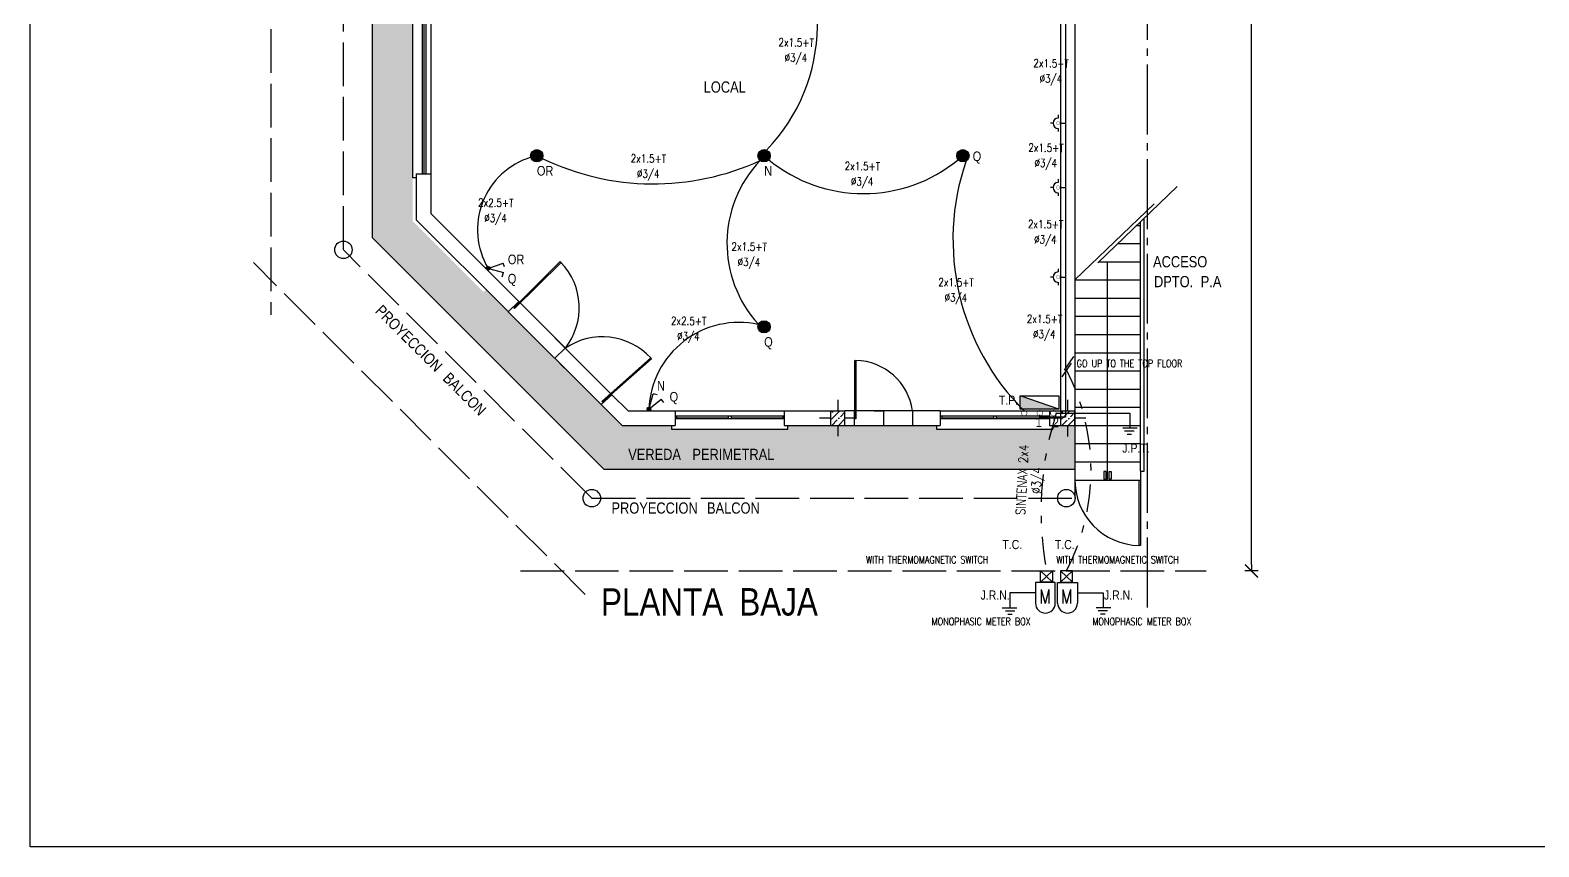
# Model space of a CAD drawing. Header units: millimetres. Extents: x 221 to 543, y -43 to 148.
# Drawn here: x 481.31 to 502.05, y -8.66 to 2.57 of the extents above; entities that cross this region are included whole.
import ezdxf
from ezdxf.enums import TextEntityAlignment as Align

# ---------------------------------------------------------------- set-up
doc = ezdxf.new("R2010")
doc.units = ezdxf.units.MM
for name, pattern in [('ACAD_ISO02W100', [15, 12, -3]), ('ACAD_ISO04W100', [30, 24, -3, 0, -3]), ('DASHDOT', [25.4, 12.7, -6.35, 0, -6.35])]:
    doc.linetypes.add(name, pattern=pattern)
for name, color, linetype in [('10-INST-ELEC-SIMB', 1, 'Continuous'), ('10-INST-ELEC-TEXT', 7, 'Continuous'), ('10-SOLADOS', 15, 'Continuous'), ('electricidad de adad', 20, 'Continuous')]:
    doc.layers.add(name, color=color, linetype=linetype)
doc.styles.add('COTAS', font='ROMANS', dxfattribs={"width": 0.7})
doc.styles.add('gardel', font='ARIALN.TTF')
doc.styles.add('NARROW', font='ARIALN.TTF')
doc.styles.add('PROV', font='times.ttf')
doc.styles.add('ROMANS', font='romans.shx', dxfattribs={"width": 0.85})
doc.dimstyles.new('COTA-S-S-2-50', dxfattribs={"dimscale": 1.5, "dimtxt": 0.1, "dimasz": 0.06, "dimexe": 0, "dimexo": 0, "dimgap": 0.08, "dimtad": 1, "dimzin": 4, "dimdsep": 46, "dimtxsty": 'COTAS', "dimblk1": 'M2_COTA', "dimblk2": 'M2_COTA', "dimsah": 1, "dimcen": 0.1, "dimse1": 1, "dimse2": 1, "dimclrd": 2, "dimclre": 256, "dimclrt": 6, "dimadec": 0, "dimazin": 0, "dimtfac": 1, "dimtix": 1, "dimtmove": 2, "dimatfit": 3, "dimldrblk": 'M2_COTA', "dimfxl": 1, "dimtolj": 1, "dimtzin": 4, "dimarcsym": 0})

# ---------------------------------------------------------------- blocks, each defined once
blk = doc.blocks.new('M2_COTA')
for p, q in [((-1, 0), (0, 0)), ((0, 1), (0, -1))]:
    blk.add_line(p, q)
at = {"const_width": 0.2}
blk.add_lwpolyline([(-1, -1), (1, 1)], dxfattribs=at)
blk = doc.blocks.new('*D217')
at = {"color": 252, "lineweight": -2, "ltscale": 0.05, "transparency": 16777216}
blk.add_line((498.099, -4.774), (498.099, 20.046), dxfattribs=at)
at = {"layer": 'Defpoints', "color": 0, "ltscale": 0.05, "transparency": 16777216}
for p in [(498.099, 20.136), (498.168, 20.136), (497.475, -4.864)]:
    blk.add_point(p, dxfattribs=at)
at = {"color": 252, "lineweight": -2, "ltscale": 0.05, "transparency": 16777216, "xscale": 0.09, "yscale": 0.09, "zscale": 0.09}
for p, rotation in [((498.099, 20.136), 90), ((498.099, -4.864), 270)]:
    blk.add_blockref('M2_COTA', p, dxfattribs=dict(at, rotation=rotation))
at = {"color": 0, "ltscale": 0.05, "transparency": 16777216, "insert": (497.947, 7.636), "char_height": 0.15, "attachment_point": 5, "rotation": 90, "style": 'PROV'}
blk.add_mtext('\\A1;25.00', dxfattribs=at)
blk = doc.blocks.new('SEPLN504')
at = {"color": 0, "const_width": 0.169}
blk.add_lwpolyline([(-0.082, 0.012, 1), (0.087, 0.012, 1)], format="xyb", close=True, dxfattribs=at)
at = {"color": 0}
blk.add_circle((0.003, 0.012), 0.169, dxfattribs=at)
blk = doc.blocks.new('ELE-TEX')
at = {"style": 'ROMANS', "width": 0.8}
for tag, p in [('COND', (0.004, 0.162)), ('CANO', (0.004, -0.16))]:
    blk.add_attdef(tag, text='', height=0.2, dxfattribs=at).set_placement(p, align=Align.MIDDLE)
blk = doc.blocks.new('SEPLN510')
at = {"color": 0}
for p in [(0.043, 0.036), (0.409, 0.205)]:
    blk.add_line(p, (0.332, 0.292), dxfattribs=at)
at = {"color": 0, "const_width": 0.0507}
blk.add_lwpolyline([(-0.02, 0.003, 1), (0.03, 0.003, 1)], format="xyb", close=True, dxfattribs=at)
at = {"color": 0}
blk.add_circle((0.005, 0.003), 0.0507, dxfattribs=at)

msp = doc.modelspace()

# ---------------------------------------------------------------- hatches: boundary and pattern name
h = msp.add_hatch()
h.set_pattern_fill('AR-CONC', color=252, scale=0.002, style=0)
h.set_pattern_definition([(50, (204.8708, -80.8872), (0.36436934, -0.03187817), [0.0381, -0.4191]), (355, (204.8708, -80.8872), (-0.07048565, 0.3821133), [0.03048, -0.33528]), (100.451, (204.90116, -80.88986), (0.293885, 0.35023338), [0.03238, -0.35618]), (46.1842, (204.8708, -80.7856), (0.5421581, -0.08408466), [0.05715, -0.62865]), (96.6356, (204.91597, -80.7926), (0.4748085, 0.4948511), [0.04857, -0.53427]), (351.184, (204.8708, -80.7856), (0.4748092, 0.4948502), [0.04572, -0.50292]), (21, (204.9216, -80.811), (0.30322976, -0.20453104), [0.0381, -0.4191]), (326, (204.9216, -80.811), (0.12360406, 0.36837593), [0.03048, -0.33528]), (71.4514, (204.94686, -80.82805), (0.426833, 0.1638457), [0.03238, -0.35618]), (37.5, (204.87079, -80.8872), (0.006177207, 0.16911008), [0, -0.331216, 0, -0.34036, 0, -0.33655]), (7.5, (204.8708, -80.8872), (0.13363933, 0.20036115), [0, -0.194056, 0, -0.323596, 0, -0.12827]), (327.5, (204.75751, -80.8872), (0.27118119, -0.01145749), [0, -0.127, 0, -0.39624, 0, -0.52578]), (317.5, (204.7067, -80.8872), (0.29625836, 0.05085298), [0, -0.1651, 0, -0.263144, 0, -0.37338])])
h.paths.add_polyline_path([(486.617, 13.204), (486.567, 13.204), (486.567, 14.804), (486.617, 14.804), (486.617, 15.086), (486.017, 15.086), (486.017, 5.136), (486.617, 5.136), (486.617, 5.19), (486.567, 5.19), (486.567, 5.89), (486.617, 5.89), (486.617, 5.945), (486.617, 6.745), (486.617, 7.259), (486.482, 7.259), (486.482, 7.439), (486.617, 7.439), (486.617, 8.15), (486.567, 8.15), (486.567, 9.75), (486.617, 9.75), (486.617, 10.322), (486.567, 10.322), (486.567, 11.922), (486.617, 11.922)])
h.paths.add_polyline_path([(495.671, -2.864), (495.471, -2.864), (495.37, -2.864), (495.37, -2.914), (493.77, -2.914), (493.77, -2.864), (493.438, -2.864), (492.638, -2.864), (492.332, -2.864), (491.727, -2.864), (491.727, -2.914), (490.127, -2.914), (490.127, -2.864), (489.446, -2.864), (489.158, -2.577), (487.883, -1.302), (487.578, -0.997), (487.542, -1.032), (486.567, -0.057), (486.567, 3.161), (486.617, 3.161), (486.617, 4.291), (486.567, 4.291), (486.567, 4.691), (486.617, 4.691), (486.617, 5.136), (486.017, 5.136), (486.017, -0.285), (489.197, -3.464), (495.671, -3.464)])
h.paths.add_polyline_path([(494.734, -3.579), (494.734, -3.15), (494.962, -3.15), (494.962, -3.579)], flags=9)
h.paths.add_polyline_path([(490.374, -3.377), (491.579, -3.377), (491.579, -3.146), (490.374, -3.146)], flags=24)
h.paths.add_polyline_path([(489.492, -3.377), (490.296, -3.377), (490.296, -3.146), (489.492, -3.146)], flags=24)
h.paths.add_polyline_path([(486.234, 4.377), (486.527, 4.377), (486.527, 4.609), (486.234, 4.609)], flags=24)
h.paths.add_polyline_path([(486.38, 8.848), (486.38, 10.053), (486.149, 10.053), (486.149, 8.848)], flags=24)
h.paths.add_polyline_path([(486.38, 7.966), (486.38, 8.77), (486.149, 8.77), (486.149, 7.966)], flags=24)
h.paths.add_polyline_path([(485.677, 5.365), (486.591, 5.365), (486.591, 5.604), (485.677, 5.604)], flags=9)
h.paths.add_polyline_path([(486.331, 6.248), (486.626, 6.248), (486.626, 6.484), (486.331, 6.484)], flags=9)
h = msp.add_hatch()
h.set_pattern_fill('ANSI36', color=252, scale=0.02, style=0)
h.set_pattern_definition([(45, (200.71446, -129.51126), (0.03367596, 0.123478522), [0.15875, -0.03175, 0, -0.03175])])
h.paths.add_polyline_path([(492.511, -2.663), (492.311, -2.663), (492.311, -2.863), (492.511, -2.863)])
h = msp.add_hatch()
h.set_pattern_fill('ANSI36', color=252, scale=0.02, style=0)
h.set_pattern_definition([(45, (203.8742, -129.51253), (0.03367596, 0.123478522), [0.15875, -0.03175, 0, -0.03175])])
h.paths.add_polyline_path([(495.671, -2.664), (495.471, -2.664), (495.471, -2.864), (495.671, -2.864)])
at = {"layer": 'electricidad de adad'}
msp.add_hatch(color=256, dxfattribs=at).paths.add_polyline_path([(495.45, -2.64), (494.917, -2.456), (494.917, -2.64)])

# ---------------------------------------------------------------- linework, layer by layer
at = {"color": 252, "linetype": 'ACAD_ISO02W100', "ltscale": 0.05}
for p, q in [((484.617, 21.332), (484.617, -1.342)), ((485.617, -0.45), (485.617, 5.136)), ((489.031, -3.864), (485.617, -0.45)), ((488.941, -5.188), (484.379, -0.626)), ((495.671, -2.864), (495.671, -3.864)), ((489.031, -3.864), (495.671, -3.864)), ((488.05, -4.864), (497.475, -4.864))]:
    msp.add_line(p, q, dxfattribs=at)
for p, q in [((486.017, -0.285), (486.017, 15.086)), ((489.197, -3.464), (486.017, -0.285)), ((487.958, -1.247), (488.597, -0.613)), ((488.597, -0.613), (488.608, -0.624)), ((496.121, -3.614), (496.121, -0.614)), ((487.969, -1.258), (488.608, -0.624)), ((487.958, -1.247), (487.969, -1.258)), ((489.169, -2.535), (489.841, -1.937)), ((489.179, -2.546), (489.851, -1.948)), ((489.851, -1.948), (489.841, -1.937)), ((492.645, -2.771), (492.645, -1.971)), ((492.645, -1.971), (492.66, -1.971)), ((492.66, -1.971), (492.66, -2.771)), ((495.62, -2.007), (495.49, -2.196)), ((495.654, -1.915), (495.524, -2.104)), ((489.179, -2.546), (489.169, -2.535)), ((490.177, -2.664), (491.677, -2.664)), ((492.311, -2.664), (492.311, -2.863)), ((492.311, -2.664), (492.511, -2.664)), ((492.511, -2.863), (492.511, -2.664)), ((493.82, -2.664), (495.32, -2.664)), ((495.471, -2.664), (495.671, -2.664)), ((495.471, -2.664), (495.471, -2.864)), ((495.671, -2.864), (495.671, -2.664)), ((490.127, -2.864), (490.127, -2.914)), ((490.197, -2.732), (490.197, -2.767)), ((490.197, -2.761), (490.907, -2.761)), ((490.907, -2.732), (490.907, -2.767)), ((490.947, -2.732), (490.947, -2.767)), ((490.947, -2.761), (491.657, -2.761)), ((491.657, -2.732), (491.657, -2.767)), ((491.727, -2.914), (491.727, -2.864)), ((492.311, -2.863), (492.511, -2.863)), ((492.66, -2.771), (492.645, -2.771)), ((493.77, -2.864), (493.77, -2.914)), ((493.84, -2.732), (493.84, -2.767)), ((493.84, -2.761), (494.55, -2.761)), ((494.55, -2.732), (494.55, -2.767)), ((494.59, -2.732), (494.59, -2.767)), ((494.59, -2.761), (495.3, -2.761)), ((495.3, -2.732), (495.3, -2.767)), ((495.37, -2.864), (495.37, -2.914)), ((495.471, -2.864), (495.671, -2.864)), ((490.127, -2.914), (491.727, -2.914)), ((493.77, -2.914), (495.37, -2.914)), ((489.197, -3.464), (495.671, -3.464)), ((496.556, -4.514), (496.556, -3.614)), ((496.556, -3.614), (496.571, -3.614)), ((496.571, -3.614), (496.571, -4.514)), ((496.571, -4.514), (496.556, -4.514)), ((496.556, -4.514), (496.556, -4.514))]:
    msp.add_line(p, q)
at = {"color": 4}
for p, q in [((495.671, 4.936), (495.671, -2.864)), ((495.471, 2.786), (495.471, -2.664)), ((486.617, 0.594), (486.817, 0.594)), ((486.617, 0.594), (486.617, -0.036)), ((486.817, 0.594), (486.817, 0.047)), ((488.026, -1.162), (486.817, 0.047)), ((487.885, -1.304), (486.617, -0.036)), ((487.672, -0.808), (487.672, -0.808)), ((488.026, -1.162), (487.883, -1.302)), ((489.308, -2.444), (489.158, -2.577)), ((489.529, -2.664), (489.308, -2.444)), ((489.446, -2.864), (489.158, -2.577)), ((489.529, -2.664), (490.177, -2.664)), ((490.177, -2.664), (490.177, -2.864)), ((491.677, -2.664), (492.311, -2.664)), ((491.677, -2.664), (491.677, -2.864)), ((492.638, -2.664), (492.511, -2.664)), ((492.638, -2.664), (492.638, -2.864)), ((493.82, -2.664), (493.438, -2.664)), ((493.438, -2.664), (493.438, -2.864)), ((493.82, -2.664), (493.82, -2.864)), ((495.32, -2.664), (495.471, -2.664)), ((495.32, -2.664), (495.32, -2.864)), ((489.446, -2.864), (490.177, -2.864)), ((491.677, -2.864), (492.332, -2.864)), ((492.332, -2.864), (492.638, -2.864)), ((493.438, -2.864), (493.82, -2.864)), ((495.32, -2.864), (495.671, -2.864))]:
    msp.add_line(p, q, dxfattribs=at)
at = {"color": 252, "linetype": 'ACAD_ISO04W100', "ltscale": 0.04}
msp.add_line((496.667, -5.365), (496.667, 4.936), dxfattribs=at)
at = {"color": 0}
for p, q in [((486.567, 3.161), (486.567, 0.544)), ((486.817, 3.111), (486.817, 0.594)), ((486.72, 3.091), (486.72, 0.594)), ((486.567, 0.544), (486.617, 0.544))]:
    msp.add_line(p, q, dxfattribs=at)
at = {"color": 252}
for p, q in [((486.7, 3.111), (486.7, 0.594)), ((486.75, 3.111), (486.75, 0.594)), ((493.438, -2.664), (492.638, -2.664)), ((490.177, -2.732), (491.677, -2.732)), ((490.177, -2.767), (491.677, -2.767)), ((492.638, -2.864), (493.438, -2.864)), ((493.82, -2.732), (495.32, -2.732)), ((493.82, -2.767), (495.32, -2.767))]:
    msp.add_line(p, q, dxfattribs=at)
at = {"color": 251}
for p, q in [((495.984, -0.627), (497.076, 0.42)), ((495.671, -0.864), (496.762, 0.182)), ((489.308, -2.444), (488.026, -1.162)), ((489.158, -2.577), (487.883, -1.302)), ((492.411, -2.513), (492.411, -2.663)), ((495.571, -2.514), (495.571, -2.664)), ((492.311, -2.763), (492.161, -2.763)), ((492.411, -2.863), (492.411, -3.013)), ((492.662, -2.763), (492.512, -2.763)), ((495.471, -2.764), (495.32, -2.764)), ((495.571, -2.864), (495.571, -3.015)), ((495.822, -2.764), (495.671, -2.764))]:
    msp.add_line(p, q, dxfattribs=at)
at = {"color": 3}
for p, q in [((496.519, -0.114), (496.571, -0.114)), ((496.258, -0.364), (496.571, -0.364)), ((495.998, -0.614), (496.571, -0.614)), ((495.671, -0.864), (496.571, -0.864)), ((495.671, -1.114), (496.571, -1.114)), ((495.671, -1.364), (496.571, -1.364)), ((495.671, -1.614), (496.571, -1.614)), ((495.671, -1.864), (496.571, -1.864)), ((495.671, -2.114), (496.571, -2.114)), ((495.671, -2.364), (496.571, -2.364)), ((495.671, -2.614), (496.571, -2.614)), ((495.671, -2.864), (495.671, -3.614)), ((495.671, -2.864), (496.571, -2.864)), ((495.671, -3.114), (496.571, -3.114)), ((495.671, -3.364), (496.571, -3.364)), ((496.571, -3.492), (496.571, -3.614)), ((495.671, -3.614), (496.571, -3.614))]:
    msp.add_line(p, q, dxfattribs=at)
at = {"color": 2}
for p, q in [((496.571, -3.492), (496.571, -0.065)), ((496.621, -3.492), (496.621, -0.017)), ((488.664, -1.8), (488.521, -1.939)), ((488.664, -1.8), (488.528, -1.663)), ((488.657, -2.076), (488.521, -1.939)), ((492.913, -2.664), (493.038, -2.664)), ((493.038, -2.664), (493.038, -2.864)), ((493.038, -2.864), (493.163, -2.864)), ((496.571, -3.492), (496.621, -3.492))]:
    msp.add_line(p, q, dxfattribs=at)
msp.add_lwpolyline([(481.311, 22.836), (519.989, 22.836), (519.989, -8.655), (481.311, -8.655)], close=True, dxfattribs=at)
for points in [[(496.101, -3.604), (496.101, -3.499), (496.07, -3.499), (496.07, -3.604)], [(496.141, -3.604), (496.141, -3.499), (496.171, -3.499), (496.171, -3.604)]]:
    msp.add_lwpolyline(points, close=True)
for centre in [(485.617, -0.45), (489.031, -3.864), (495.553, -3.864)]:
    msp.add_circle(centre, 0.12, dxfattribs=at)
at = {"color": 252}
for centre, radius, start, end in [((487.955, -1.248), 0.903, 322.0498, 43.7428), ((489.177, -2.549), 0.903, 42.6756, 124.3686), ((492.645, -2.771), 0.8, 7.678, 88.9258)]:
    msp.add_arc(centre, radius, start, end, dxfattribs=at)
at = {"color": 252, "ltscale": 0.05}
msp.add_arc((496.571, -3.614), 0.9, 179.0452, 269.0452, dxfattribs=at)
at = {"layer": '10-INST-ELEC-SIMB', "color": 0}
for p, q in [((495.371, 1.289), (495.334, 1.289)), ((495.371, 0.405), (495.334, 0.405)), ((495.371, -0.826), (495.334, -0.826))]:
    msp.add_line(p, q, dxfattribs=at)
at = {"layer": '10-INST-ELEC-SIMB'}
for p, q in [((495.13, -5.165), (494.776, -5.165)), ((494.776, -5.165), (494.776, -5.369)), ((495.706, -5.165), (496.06, -5.165)), ((496.06, -5.165), (496.06, -5.369)), ((494.671, -5.369), (494.872, -5.369)), ((496.165, -5.369), (495.964, -5.369)), ((494.715, -5.412), (494.846, -5.412)), ((494.75, -5.456), (494.811, -5.456)), ((496.121, -5.412), (495.99, -5.412)), ((496.086, -5.456), (496.025, -5.456))]:
    msp.add_line(p, q, dxfattribs=at)
at = {"layer": '10-INST-ELEC-TEXT', "color": 10, "ltscale": 20}
for p, q in [((495.543, 2.865), (495.543, -2.75)), ((495.189, -2.75), (495.189, -2.72)), ((495.543, -2.75), (495.189, -2.75))]:
    msp.add_line(p, q, dxfattribs=at)
for centre, radius, start, end in [((489.653, 2.645), 2.478, 315.8883, 42.7036), ((488.503, -0.174), 1.043, 107.322, 210.5861), ((489.879, 3.968), 3.512, 244.2009, 294.6915), ((492.534, -0.361), 1.645, 136.2382, 222.5221), ((492.765, 2.375), 2.053, 230.6263, 309.3737), ((497.325, -0.307), 3.33, 161.1107, 225.0695), ((491.056, -2.69), 1.242, 77.7411, 177.6143)]:
    msp.add_arc(centre, radius, start, end, dxfattribs=at)
at = {"layer": 'electricidad de adad', "color": 0}
for p, q in [((495.442, 1.403), (495.442, 1.36)), ((495.442, 1.217), (495.442, 1.176)), ((495.442, 0.519), (495.442, 0.476)), ((495.442, 0.334), (495.442, 0.293)), ((495.442, -0.712), (495.442, -0.754)), ((495.442, -0.897), (495.442, -0.938))]:
    msp.add_line(p, q, dxfattribs=at)
at = {"layer": 'electricidad de adad'}
for p, q in [((495.487, 1.289), (495.465, 1.289)), ((495.487, 0.405), (495.465, 0.405)), ((495.487, -0.826), (495.465, -0.826)), ((494.917, -2.64), (494.917, -2.456)), ((494.917, -2.456), (495.45, -2.456)), ((495.45, -2.64), (494.917, -2.456)), ((495.45, -2.456), (495.45, -2.64)), ((495.45, -2.64), (494.917, -2.64)), ((495.414, -2.695), (496.424, -2.695)), ((496.424, -2.695), (496.424, -2.9)), ((496.529, -2.9), (496.328, -2.9)), ((496.485, -2.944), (496.354, -2.944)), ((496.45, -2.987), (496.389, -2.987)), ((495.197, -4.864), (495.365, -5.019)), ((495.365, -4.864), (495.197, -5.019)), ((495.197, -5.019), (495.197, -4.864)), ((495.197, -4.864), (495.365, -4.864)), ((495.365, -4.864), (495.365, -5.019)), ((495.639, -4.864), (495.471, -5.019)), ((495.471, -4.864), (495.639, -5.019)), ((495.639, -4.864), (495.471, -4.864)), ((495.471, -4.864), (495.471, -5.019)), ((495.639, -5.019), (495.639, -4.864)), ((495.402, -5.022), (495.13, -5.022)), ((495.13, -5.022), (495.13, -5.307)), ((495.365, -5.019), (495.197, -5.019)), ((495.402, -5.307), (495.402, -5.022)), ((495.434, -5.307), (495.434, -5.022)), ((495.434, -5.022), (495.706, -5.022)), ((495.471, -5.019), (495.639, -5.019)), ((495.706, -5.022), (495.706, -5.307))]:
    msp.add_line(p, q, dxfattribs=at)
at = {"layer": 'electricidad de adad', "color": 0, "const_width": 0.0042}
for points in [[(495.441, 1.267, 1), (495.44, 1.313, 1)], [(495.441, 0.383, 1), (495.44, 0.43, 1)], [(495.441, -0.847, 1), (495.44, -0.801, 1)]]:
    msp.add_lwpolyline(points, format="xyb", close=True, dxfattribs=at)
at = {"layer": 'electricidad de adad'}
for points in [[(495.487, 1.289), (495.543, 1.289)], [(495.487, 0.405), (495.543, 0.405)], [(495.487, -0.826), (495.543, -0.826)]]:
    msp.add_lwpolyline(points, dxfattribs=at)
at = {"layer": 'electricidad de adad', "const_width": 0.007}
for points in [[(494.973, -2.657, 1), (494.974, -2.734, 1)], [(495.189, -2.657, 1), (495.189, -2.734, 1)], [(495.375, -2.657, 1), (495.376, -2.734, 1)]]:
    msp.add_lwpolyline(points, format="xyb", close=True, dxfattribs=at)
at = {"layer": 'electricidad de adad', "color": 0}
for centre in [(495.442, 1.289), (495.442, 0.405), (495.442, -0.826)]:
    msp.add_arc(centre, 0.0714, 90.3588, 269.6412, dxfattribs=at)
at = {"layer": 'electricidad de adad', "linetype": 'DASHDOT', "ltscale": 0.03}
for centre, radius, start, end in [((492.91, -3.483), 2.984, 332.4336, 27.5836), ((499.655, -4.044), 4.45, 162.3501, 190.619)]:
    msp.add_arc(centre, radius, start, end, dxfattribs=at)
at = {"layer": 'electricidad de adad'}
for centre in [(495.266, -5.307), (495.57, -5.307)]:
    msp.add_arc(centre, 0.136, 180, 0, dxfattribs=at)

# ---------------------------------------------------------------- block references
at = {"layer": '10-INST-ELEC-SIMB', "color": 0, "xscale": 0.5, "yscale": 0.5, "zscale": 0.5}
for p in [(488.273, 0.837), (491.397, 0.837), (494.13, 0.837), (491.397, -1.515)]:
    msp.add_blockref('SEPLN504', p, dxfattribs=at)
at = {"layer": '10-INST-ELEC-SIMB'}
for p, xscale, yscale, zscale, rotation in [((487.604, -0.703), 0.4999999999998804, 0.4999999999998804, 0.4999999999998804, 302.5954665670416), ((487.603, -0.705), 0.4999999999999059, 0.4999999999999059, 0.4999999999999059, 338.0773580880156), ((489.814, -2.641), 0.499999999999907, 0.499999999999907, 0.499999999999907, 32.52947414318695), ((489.813, -2.639), 0.4999999999999001, 0.4999999999999001, 0.4999999999999001, 357.0475826222091)]:
    msp.add_blockref('SEPLN510', p, dxfattribs=dict(at, xscale=xscale, yscale=yscale, zscale=zscale, rotation=rotation))
at = {"layer": '10-INST-ELEC-TEXT', "ltscale": 20}
ref = msp.add_blockref('ELE-TEX', (491.835, 2.29), dxfattribs=dict(at, xscale=0.6756479999999314, yscale=0.6756479999999314, zscale=0.6756479999999314, rotation=358.9926428918059))
ref.add_attrib('COND', '2x1.5+T', dxfattribs={"layer": '0', "height": 0.11, "rotation": 358.9926, "style": 'ROMANS', "width": 0.8}).set_placement((491.84, 2.399), align=Align.MIDDLE)
ref.add_attrib('CANO', '%%C3/4', dxfattribs={"layer": '0', "height": 0.11, "rotation": 358.9926, "style": 'ROMANS', "width": 0.8}).set_placement((491.836, 2.182), align=Align.MIDDLE)
ref = msp.add_blockref('ELE-TEX', (495.339, 2.003), dxfattribs=dict(at, xscale=0.6756479999999314, yscale=0.6756479999999314, zscale=0.6756479999999314, rotation=358.9926428918059))
ref.add_attrib('COND', '2x1.5+T', dxfattribs={"layer": '0', "height": 0.11, "rotation": 358.9926, "style": 'ROMANS', "width": 0.8}).set_placement((495.344, 2.112), align=Align.MIDDLE)
ref.add_attrib('CANO', '%%C3/4', dxfattribs={"layer": '0', "height": 0.11, "rotation": 358.9926, "style": 'ROMANS', "width": 0.8}).set_placement((495.34, 1.894), align=Align.MIDDLE)
ref = msp.add_blockref('ELE-TEX', (489.805, 0.695), dxfattribs=dict(at, xscale=0.6756479999999314, yscale=0.6756479999999314, zscale=0.6756479999999314, rotation=358.9926428918059))
ref.add_attrib('COND', '2x1.5+T', dxfattribs={"layer": '0', "height": 0.11, "rotation": 358.9926, "style": 'ROMANS', "width": 0.8}).set_placement((489.809, 0.804), align=Align.MIDDLE)
ref.add_attrib('CANO', '%%C3/4', dxfattribs={"layer": '0', "height": 0.11, "rotation": 358.9926, "style": 'ROMANS', "width": 0.8}).set_placement((489.805, 0.587), align=Align.MIDDLE)
ref = msp.add_blockref('ELE-TEX', (495.269, 0.842), dxfattribs=dict(at, xscale=0.6756479999999314, yscale=0.6756479999999314, zscale=0.6756479999999314, rotation=358.9926428918059))
ref.add_attrib('COND', '2x1.5+T', dxfattribs={"layer": '0', "height": 0.11, "rotation": 358.9926, "style": 'ROMANS', "width": 0.8}).set_placement((495.274, 0.952), align=Align.MIDDLE)
ref.add_attrib('CANO', '%%C3/4', dxfattribs={"layer": '0', "height": 0.11, "rotation": 358.9926, "style": 'ROMANS', "width": 0.8}).set_placement((495.27, 0.734), align=Align.MIDDLE)
ref = msp.add_blockref('ELE-TEX', (492.745, 0.59), dxfattribs=dict(at, xscale=0.6756479999999314, yscale=0.6756479999999314, zscale=0.6756479999999314, rotation=358.9926428918059))
ref.add_attrib('COND', '2x1.5+T', dxfattribs={"layer": '0', "height": 0.11, "rotation": 358.9926, "style": 'ROMANS', "width": 0.8}).set_placement((492.75, 0.699), align=Align.MIDDLE)
ref.add_attrib('CANO', '%%C3/4', dxfattribs={"layer": '0', "height": 0.11, "rotation": 358.9926, "style": 'ROMANS', "width": 0.8}).set_placement((492.746, 0.481), align=Align.MIDDLE)
ref = msp.add_blockref('ELE-TEX', (487.706, 0.087), dxfattribs=dict(at, xscale=0.6756479999999314, yscale=0.6756479999999314, zscale=0.6756479999999314, rotation=358.9926428918059))
ref.add_attrib('COND', '2x2.5+T', dxfattribs={"layer": '0', "height": 0.11, "rotation": 358.9926, "style": 'ROMANS', "width": 0.8}).set_placement((487.711, 0.196), align=Align.MIDDLE)
ref.add_attrib('CANO', '%%C3/4', dxfattribs={"layer": '0', "height": 0.11, "rotation": 358.9926, "style": 'ROMANS', "width": 0.8}).set_placement((487.707, -0.022), align=Align.MIDDLE)
ref = msp.add_blockref('ELE-TEX', (495.264, -0.208), dxfattribs=dict(at, xscale=0.6756479999999314, yscale=0.6756479999999314, zscale=0.6756479999999314, rotation=358.9926428918059))
ref.add_attrib('COND', '2x1.5+T', dxfattribs={"layer": '0', "height": 0.11, "rotation": 358.9926, "style": 'ROMANS', "width": 0.8}).set_placement((495.269, -0.099), align=Align.MIDDLE)
ref.add_attrib('CANO', '%%C3/4', dxfattribs={"layer": '0', "height": 0.11, "rotation": 358.9926, "style": 'ROMANS', "width": 0.8}).set_placement((495.265, -0.317), align=Align.MIDDLE)
ref = msp.add_blockref('ELE-TEX', (491.189, -0.518), dxfattribs=dict(at, xscale=0.6756479999999314, yscale=0.6756479999999314, zscale=0.6756479999999314, rotation=358.9926428918059))
ref.add_attrib('COND', '2x1.5+T', dxfattribs={"layer": '0', "height": 0.11, "rotation": 358.9926, "style": 'ROMANS', "width": 0.8}).set_placement((491.194, -0.408), align=Align.MIDDLE)
ref.add_attrib('CANO', '%%C3/4', dxfattribs={"layer": '0', "height": 0.11, "rotation": 358.9926, "style": 'ROMANS', "width": 0.8}).set_placement((491.19, -0.626), align=Align.MIDDLE)
ref = msp.add_blockref('ELE-TEX', (494.033, -1.007), dxfattribs=dict(at, xscale=0.6756479999999314, yscale=0.6756479999999314, zscale=0.6756479999999314, rotation=358.9926428918059))
ref.add_attrib('COND', '2x1.5+T', dxfattribs={"layer": '0', "height": 0.11, "rotation": 358.9926, "style": 'ROMANS', "width": 0.8}).set_placement((494.038, -0.898), align=Align.MIDDLE)
ref.add_attrib('CANO', '%%C3/4', dxfattribs={"layer": '0', "height": 0.11, "rotation": 358.9926, "style": 'ROMANS', "width": 0.8}).set_placement((494.034, -1.115), align=Align.MIDDLE)
ref = msp.add_blockref('ELE-TEX', (490.357, -1.538), dxfattribs=dict(at, xscale=0.6756479999999314, yscale=0.6756479999999314, zscale=0.6756479999999314, rotation=358.9926428918059))
ref.add_attrib('COND', '2x2.5+T', dxfattribs={"layer": '0', "height": 0.11, "rotation": 358.9926, "style": 'ROMANS', "width": 0.8}).set_placement((490.362, -1.429), align=Align.MIDDLE)
ref.add_attrib('CANO', '%%C3/4', dxfattribs={"layer": '0', "height": 0.11, "rotation": 358.9926, "style": 'ROMANS', "width": 0.8}).set_placement((490.358, -1.646), align=Align.MIDDLE)
ref = msp.add_blockref('ELE-TEX', (495.249, -1.51), dxfattribs=dict(at, xscale=0.6756479999999314, yscale=0.6756479999999314, zscale=0.6756479999999314, rotation=358.9926428918059))
ref.add_attrib('COND', '2x1.5+T', dxfattribs={"layer": '0', "height": 0.11, "rotation": 358.9926, "style": 'ROMANS', "width": 0.8}).set_placement((495.254, -1.401), align=Align.MIDDLE)
ref.add_attrib('CANO', '%%C3/4', dxfattribs={"layer": '0', "height": 0.11, "rotation": 358.9926, "style": 'ROMANS', "width": 0.8}).set_placement((495.25, -1.618), align=Align.MIDDLE)
at = {"layer": '10-INST-ELEC-TEXT', "ltscale": 20, "xscale": 0.6465540327462982, "yscale": 0.6465540327462982, "zscale": 0.6465540327462982, "rotation": 87.21566205704941}
msp.add_blockref('ELE-TEX', (495.05, -3.62), dxfattribs=at).add_auto_attribs({'COND': 'SINTENAX 2x4', 'CANO': '%%C3/4'})

# ---------------------------------------------------------------- texts
at = {"style": 'NARROW'}
for s, height, p in [('Q', 0.132, (494.266, 0.769, 2.411)), ('OR', 0.1318, (488.276, 0.57, 2.411)), ('N', 0.132, (491.4, 0.57, 2.411)), ('OR', 0.1318, (487.877, -0.648, 2.411)), ('Q', 0.132, (487.876, -0.913, 2.411)), ('Q', 0.132, (491.4, -1.783, 2.411)), ('N', 0.132, (489.927, -2.384, 2.411)), ('Q', 0.132, (490.1, -2.536, 2.411)), ('1', 0.132, (495.133, -2.884, 2.411)), ('2', 0.132, (495.367, -2.888, 2.411))]:
    msp.add_text(s, height=height, dxfattribs=at).set_placement(p)
at = {"layer": '10-SOLADOS', "color": 7, "ltscale": 0.1, "style": 'gardel'}
for tag, height, p in [('LOCAL', 0.154, (490.858, 1.787)), ('ACCESO', 0.154, (497.118, -0.614)), ('DPTO.', 0.154, (497.028, -0.887)), ('P.A', 0.154, (497.543, -0.887)), ('VEREDA', 0.154, (489.894, -3.262)), ('PERIMETRAL', 0.154, (490.977, -3.262)), ('PROYECCION', 0.154, (489.894, -3.999)), ('BALCON', 0.154, (490.977, -3.999)), ('PLANTA', 0.377, (489.997, -5.291)), ('BAJA', 0.377, (491.598, -5.291))]:
    msp.add_attdef(tag, text='', height=height, dxfattribs=at).set_placement(p, align=Align.MIDDLE)
for tag, p in [('PROYECCION', (486.517, -1.667)), ('BALCON', (487.283, -2.432))]:
    msp.add_attdef(tag, text='', height=0.154, rotation=315.0783, dxfattribs=at).set_placement(p, align=Align.MIDDLE)
at = {"layer": 'electricidad de adad', "color": 7, "style": 'ROMANS', "width": 0.8}
for s, p in [('GO UP TO THE TOP FLOOR', (495.696, -2.062)), ('WITH THERMOMAGNETIC SWITCH', (492.801, -4.76)), ('WITH THERMOMAGNETIC SWITCH', (495.418, -4.76)), ('MONOPHASIC METER BOX', (493.702, -5.609)), ('MONOPHASIC METER BOX', (495.911, -5.609))]:
    msp.add_text(s, height=0.1008, dxfattribs=at).set_placement(p)
at = {"layer": 'electricidad de adad', "color": 7, "style": 'NARROW'}
for s, p in [('T.P.', (494.626, -2.579)), ('J.P.T.', (496.322, -3.239)), ('T.C.', (494.674, -4.564)), ('T.C.', (495.396, -4.564)), ('J.R.N.', (494.374, -5.258)), ('J.R.N.', (496.07, -5.258))]:
    msp.add_text(s, height=0.126, dxfattribs=at).set_placement(p)
at = {"layer": 'electricidad de adad', "style": 'ROMANS', "width": 0.8}
for p in [(495.182, -5.31), (495.478, -5.31)]:
    msp.add_text('M', height=0.192, dxfattribs=at).set_placement(p)

# ---------------------------------------------------------------- dimensions: what is measured, and where the dimension line sits
at = {"ltscale": 0.05}
dim = msp.add_linear_dim(base=(498.099, 20.136), p1=(497.475, -4.864), p2=(498.168, 20.136), angle=90, dimstyle='COTA-S-S-2-50', override={"dimgap": 0.05, "dimpost": '<>', "dimtxsty": 'PROV', "dimclrd": 252, "dimclrt": 0}, dxfattribs=at)
dim.commit()
dim.dimension.update_dxf_attribs({"geometry": '*D217', "text_midpoint": (497.947, 7.636)})

doc.saveas('drawing.dxf')
